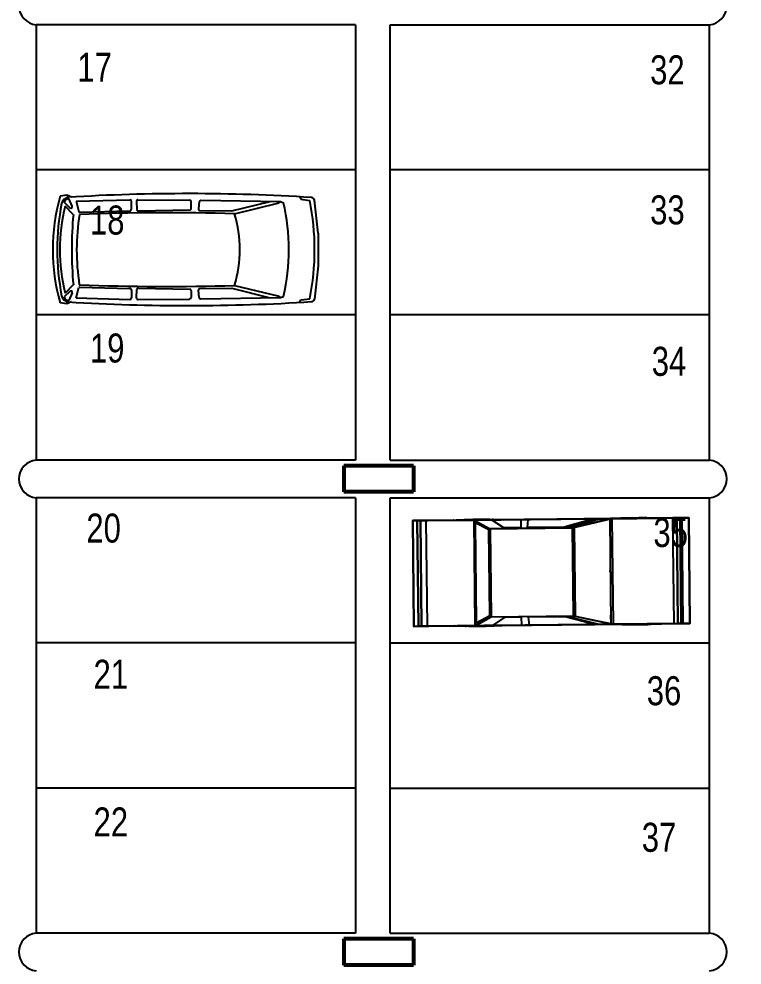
# Model space of a CAD drawing. Header units: millimetres. Extents: x 103 to 250, y -95 to 16.
# Drawn here: x 210.15 to 222.61, y -56.31 to -40.01 of the extents above; entities that cross this region are included whole.
import ezdxf

# ---------------------------------------------------------------- set-up
doc = ezdxf.new("R2010")
doc.units = ezdxf.units.MM
for name, color, linetype, lineweight in [('0.25', 6, 'Continuous', 25), ('0.40', 3, 'Continuous', 40), ('0.53', 1, 'Continuous', 53)]:
    doc.layers.add(name, color=color, linetype=linetype, lineweight=lineweight)
doc.styles.add('ATTR', font='BRADHITC.TTF', dxfattribs={"width": 0.8, "height": 0.5})

# ---------------------------------------------------------------- blocks, each defined once
blk = doc.blocks.new('C11')
for p, q in [((3.6588, 0.7955), (3.7277, 0.8251)), ((3.7277, 0.8251), (3.8261, 0.8103)), ((0.2337, 0.8009), (0.2158, 0.7656)), ((3.6469, 0.6612), (3.6988, 0.7748)), ((0.2158, 0.7656), (0.0815, 0.7478)), ((2.662, 0.7577), (1.8864, 0.7521)), ((3.5874, 0.7356), (2.7816, 0.7585)), ((-0.0444, 0.2561), (0.0129, 0.7517)), ((1.7182, 0.7502), (0.5205, 0.7299)), ((0.5205, 0.7299), (0.4753, 0.7119)), ((0.562, 0.7065), (0.5205, 0.7299)), ((1.2542, 0.5907), (0.6749, 0.7335)), ((1.7404, 0.7302), (1.7521, 0.62)), ((1.8599, 0.6288), (1.8643, 0.7308)), ((2.6843, 0.7334), (2.6756, 0.61)), ((2.7585, 0.6143), (2.7594, 0.7364)), ((3.5874, 0.7356), (3.5488, 0.5769)), ((3.681, 0.6371), (3.7678, 0.7203)), ((1.2112, 0.5481), (0.562, 0.7065)), ((3.63, 0.5385), (3.753, 0.6616)), ((2.6537, 0.5898), (1.8824, 0.6056)), ((1.7303, 0.5954), (1.2542, 0.5907)), ((3.5374, 0.5736), (2.781, 0.5918)), ((-0.0444, -0.235), (0.0129, -0.7306)), ((3.63, -0.5174), (3.753, -0.6404)), ((1.2112, -0.527), (0.562, -0.6853)), ((3.5374, -0.5525), (2.781, -0.5706)), ((3.5874, -0.7145), (3.5488, -0.5558)), ((1.2542, -0.5695), (0.6749, -0.7123)), ((1.7303, -0.5742), (1.2542, -0.5695)), ((2.6537, -0.5687), (1.8824, -0.5844)), ((2.6843, -0.7122), (2.6756, -0.5889)), ((2.7585, -0.5931), (2.7594, -0.7153)), ((1.7404, -0.7091), (1.7521, -0.5988)), ((1.8599, -0.6077), (1.8643, -0.7097)), ((3.681, -0.6159), (3.7678, -0.6992)), ((3.6469, -0.64), (3.6988, -0.7536)), ((0.5205, -0.7087), (0.4753, -0.6908)), ((0.562, -0.6853), (0.5205, -0.7087)), ((1.7182, -0.729), (0.5205, -0.7087)), ((3.5874, -0.7145), (2.7816, -0.7373)), ((0.2158, -0.7444), (0.0815, -0.7266)), ((2.662, -0.7365), (1.8864, -0.731)), ((0.2337, -0.7798), (0.2158, -0.7444)), ((3.6588, -0.7744), (3.7277, -0.8039)), ((3.7277, -0.8039), (3.8261, -0.7891))]:
    blk.add_line(p, q)
for centre, radius, start, end in [((1.9114, -28.2595), 29.1099, 86.47664, 93.65482), ((1.0581, 0.0106), 2.8812, 343.885, 16.115), ((3.6956, 0.6844), 0.1111, 9.4105, 87.5809), ((0.0572, 0.7466), 0.0445, 91.8164, 173.4043), ((3.6859, 0.6874), 0.0883, 21.8825, 81.5811), ((2.6622, 0.7354), 0.0223, 354.6952, 90.3434), ((2.7817, 0.7362), 0.0223, 90.3434, 179.4021), ((3.825, 0.0106), 3.8155, 168.8597, 191.1403), ((1.7183, 0.7279), 0.0223, 6.0612, 90.3434), ((1.8865, 0.7299), 0.0223, 90.3434, 177.5285), ((3.602, 0.0106), 3.2044, 167.3576, 192.6424), ((0.2672, 0.0106), 3.6051, 348.9344, 11.0656), ((3.6663, 0.6524), 0.0212, 155.4386, 313.7888), ((1.1022, 0.0106), 2.7295, 346.2018, 13.7982), ((1.8821, 0.6279), 0.0223, 177.5285, 270.8029), ((1.73, 0.6176), 0.0223, 270.6505, 6.0612), ((2.7807, 0.614), 0.0223, 179.4021, 270.8029), ((2.6534, 0.6121), 0.0223, 270.8029, 354.6952), ((3.5371, 0.5959), 0.0223, 270.8029, 301.6421), ((2.2273, -32.9306), 33.4942, 87.75362, 91.73837), ((2.9667, 0.0106), 1.836, 162.9752, 197.0248), ((0.1195, 0.0135), 3.4605, 351.1863, 8.7139), ((-2.0232, 0.0106), 5.6777, 354.6644, 5.3356), ((-16.7965, 0.0106), 16.7539, 359.16018, 0.83982), ((2.2273, 32.9518), 33.4942, 268.26163, 272.24481), ((3.5371, -0.5747), 0.0223, 58.3579, 89.1971), ((1.73, -0.5965), 0.0223, 353.9388, 89.3495), ((2.6534, -0.5909), 0.0223, 5.3048, 89.1971), ((2.7807, -0.5929), 0.0223, 89.1971, 180.5979), ((1.8821, -0.6067), 0.0223, 89.1971, 182.4715), ((3.6663, -0.6312), 0.0212, 46.2112, 204.5614), ((3.6956, -0.6632), 0.1111, 272.4191, 350.5895), ((1.7183, -0.7067), 0.0223, 269.6566, 353.9388), ((1.8865, -0.7087), 0.0223, 182.4715, 269.6566), ((3.6859, -0.6663), 0.0883, 278.4189, 338.1175), ((2.6622, -0.7143), 0.0223, 269.6566, 5.3048), ((2.7817, -0.715), 0.0223, 180.5979, 269.6566), ((0.0572, -0.7255), 0.0445, 186.5957, 268.1836), ((1.9114, 28.2807), 29.1099, 266.34518, 273.52336)]:
    blk.add_arc(centre, radius, start, end)
blk = doc.blocks.new('61866161')
at = {"xscale": 10, "zscale": 10}
blk.add_blockref('C11', (0.475, -0.032), dxfattribs=at)
blk = doc.blocks.new('A$C6EE27C16')
at = {"layer": '0.25', "ltscale": 0.01, "extrusion": (0.363566, -0.363566, 0.857694), "const_width": 0.0127, "elevation": 1.446}
for points in [[(3.679, -0.336), (3.274, -0.3)], [(2.866, -0.336), (2.462, -0.3)]]:
    blk.add_lwpolyline(points, dxfattribs=at)
at = {"layer": '0.25', "ltscale": 0.01, "extrusion": (0.707107, 0.707107, -1.83772e-16)}
for centre, radius in [((1.242, 0.388, 4.199), 0.388), ((1.242, 0.388, 4.202), 0.251), ((1.242, 0.388, 4.205), 0.194), ((1.242, 0.388, 4.205), 0.138), ((-1.462, 0.388, 4.199), 0.388), ((-1.462, 0.388, 4.202), 0.251), ((-1.462, 0.388, 4.205), 0.194), ((-1.462, 0.388, 4.205), 0.138)]:
    blk.add_circle(centre, radius, dxfattribs=at)
at = {"layer": '0.25', "ltscale": 0.01, "extrusion": (-0.707107, -0.707107, -1.83772e-16)}
for centre, radius in [((-1.242, 0.388, -2.377), 0.388), ((-1.242, 0.388, -2.374), 0.251), ((-1.242, 0.388, -2.371), 0.194), ((-1.242, 0.388, -2.371), 0.138), ((1.462, 0.388, -2.377), 0.388), ((1.462, 0.388, -2.374), 0.251), ((1.462, 0.388, -2.371), 0.194), ((1.462, 0.388, -2.371), 0.138)]:
    blk.add_circle(centre, radius, dxfattribs=at)
at = {"layer": '0.25', "ltscale": 0.01, "extrusion": (0.696559, -0.696559, 0.172078)}
for centre in [(4.059, 0.408, 2.35), (3.879, 0.408, 2.35), (2.697, 0.408, 2.35), (2.518, 0.408, 2.35)]:
    blk.add_circle(centre, 0.0762, dxfattribs=at)
at = {"layer": '0.25', "ltscale": 0.01}
for points in [[(0, 3.362, 0.627), (0, 3.362, 0.401), (1.288, 4.65, 0.401), (1.288, 4.65, 0.627)], [(1.453, 4.485, 0.401), (1.288, 4.65, 0.401), (0, 3.362, 0.401), (0.165, 3.197, 0.401)], [(0.056, 3.307, 0.627), (0, 3.362, 0.627), (1.288, 4.65, 0.627), (1.343, 4.594, 0.627)], [(1.343, 4.594, 0.762), (1.343, 4.594, 0.627), (0.056, 3.307, 0.627), (0.056, 3.307, 0.762)], [(1.383, 4.555, 0.81), (1.343, 4.594, 0.762), (0.056, 3.307, 0.762), (0.095, 3.267, 0.81)], [(1.288, 4.65, 0.627), (1.288, 4.65, 0.401), (1.453, 4.485, 0.401), (1.343, 4.594, 0.627)], [(1.826, 4.111, 0.604), (1.383, 4.555, 0.81), (1.343, 4.594, 0.762), (1.343, 4.594, 0.627)], [(1.785, 4.152, 0.388), (1.826, 4.111, 0.604), (1.343, 4.594, 0.627), (1.453, 4.485, 0.401)], [(2.034, 3.903, 1.061), (1.383, 4.555, 0.942), (0.095, 3.267, 0.942), (0.747, 2.616, 1.061)], [(1.383, 4.555, 0.942), (1.383, 4.555, 0.81), (0.095, 3.267, 0.81), (0.095, 3.267, 0.942)], [(1.826, 4.111, 0.604), (1.938, 4, 0.762), (1.383, 4.555, 0.942), (1.383, 4.555, 0.81)], [(1.383, 4.555, 0.942), (2.034, 3.903, 1.061), (2.091, 3.847, 0.82), (1.938, 4, 0.762)], [(1.453, 4.485, 0.401), (1.471, 4.467, 0.365), (1.789, 4.149, 0.325), (1.785, 4.152, 0.388)], [(1.05, 2.528, 1.453), (0.747, 2.616, 1.061), (2.034, 3.903, 1.061), (2.122, 3.6, 1.453)], [(2.091, 3.601, 1.427), (2.015, 3.856, 1.094), (0.794, 2.635, 1.094), (1.049, 2.559, 1.427)], [(2.034, 3.903, 1.061), (2.122, 3.6, 1.453), (3.127, 2.595, 1.453), (3.719, 2.219, 1.042)], [(2.034, 3.903, 1.061), (2.091, 3.847, 0.82), (2.243, 3.695, 0.762), (2.245, 3.693, 1.059)], [(1.05, 2.528, 1.453), (2.055, 1.523, 1.453), (3.127, 2.595, 1.453), (2.122, 3.6, 1.453)], [(2.243, 3.695, 0.762), (2.245, 3.693, 1.059), (3.719, 2.219, 1.042), (3.85, 2.088, 0.762)], [(2.504, 3.236, 1.432), (2.297, 3.442, 1.439), (2.246, 3.692, 1.077), (2.604, 3.332, 1.076)], [(3.738, 2.2, 0.604), (3.704, 2.233, 0.426), (2.396, 3.542, 0.388), (2.355, 3.583, 0.604)], [(3.704, 2.233, 0.426), (3.698, 2.24, 0.277), (2.401, 3.536, 0.277), (2.396, 3.542, 0.388)], [(0, 3.362, 0.627), (0, 3.362, 0.401), (0.165, 3.197, 0.401), (0.056, 3.307, 0.627)], [(0.539, 2.824, 0.604), (0.095, 3.267, 0.81), (0.056, 3.307, 0.762), (0.056, 3.307, 0.627)], [(0.498, 2.865, 0.388), (0.539, 2.824, 0.604), (0.056, 3.307, 0.627), (0.165, 3.197, 0.401)], [(0.539, 2.824, 0.604), (0.65, 2.712, 0.762), (0.095, 3.267, 0.942), (0.095, 3.267, 0.81)], [(0.095, 3.267, 0.942), (0.747, 2.616, 1.061), (0.803, 2.559, 0.82), (0.65, 2.712, 0.762)], [(0.165, 3.197, 0.401), (0.183, 3.179, 0.365), (0.501, 2.861, 0.325), (0.498, 2.865, 0.388)], [(3.492, 2.442, 1.069), (3.034, 2.707, 1.425), (2.586, 3.156, 1.429), (2.694, 3.243, 1.073)], [(2.055, 1.523, 1.453), (2.431, 0.931, 1.042), (0.747, 2.616, 1.061), (1.05, 2.528, 1.453)], [(0.747, 2.616, 1.061), (0.803, 2.559, 0.82), (0.955, 2.407, 0.762), (0.957, 2.405, 1.059)], [(3.159, 2.58, 1.437), (3.089, 2.653, 1.423), (3.556, 2.379, 1.067), (3.686, 2.245, 1.071)], [(2.055, 1.523, 1.453), (2.431, 0.931, 1.042), (3.719, 2.219, 1.042), (3.127, 2.595, 1.453)], [(2.069, 1.491, 1.437), (3.159, 2.58, 1.437), (3.686, 2.245, 1.071), (2.402, 0.961, 1.071)], [(1.067, 2.295, 0.604), (0.955, 2.407, 0.762), (2.562, 0.8, 0.762), (2.45, 0.912, 0.604)], [(0.955, 2.407, 0.762), (0.957, 2.405, 1.059), (2.431, 0.931, 1.042), (2.562, 0.8, 0.762)], [(1.413, 2.146, 1.432), (1.208, 2.353, 1.439), (0.958, 2.404, 1.077), (1.318, 2.046, 1.076)], [(2.45, 0.912, 0.604), (2.417, 0.946, 0.426), (1.108, 2.254, 0.388), (1.067, 2.295, 0.604)], [(2.417, 0.946, 0.426), (2.41, 0.952, 0.277), (1.114, 2.249, 0.277), (1.108, 2.254, 0.388)], [(2.431, 0.931, 1.042), (3.719, 2.219, 1.042), (4.542, 1.396, 0.906), (3.254, 0.108, 0.906)], [(3.719, 2.219, 1.042), (3.85, 2.088, 0.762), (4.002, 1.935, 0.82), (4.017, 1.921, 0.993)], [(2.208, 1.158, 1.069), (1.943, 1.616, 1.425), (1.494, 2.064, 1.429), (1.407, 1.956, 1.073)], [(4.155, 1.783, 0.762), (4.002, 1.935, 0.82), (4.017, 1.921, 0.993), (4.542, 1.396, 0.906)], [(4.155, 1.783, 0.762), (4.267, 1.671, 0.604), (4.566, 1.372, 0.713), (4.542, 1.396, 0.906)], [(4.267, 1.671, 0.604), (4.307, 1.63, 0.388), (4.506, 1.431, 0.434), (4.566, 1.372, 0.713)], [(4.506, 1.431, 0.434), (4.458, 1.48, 0.348), (4.305, 1.633, 0.329), (4.307, 1.63, 0.388)], [(2.069, 1.491, 1.437), (1.997, 1.561, 1.423), (2.271, 1.094, 1.067), (2.402, 0.961, 1.071)], [(4.458, 1.48, 0.348), (4.506, 1.431, 0.434), (3.219, 0.144, 0.434), (3.17, 0.192, 0.348)], [(4.65, 1.288, 0.488), (3.362, 0, 0.488), (3.219, 0.144, 0.434), (4.506, 1.431, 0.434)], [(4.542, 1.396, 0.906), (3.254, 0.108, 0.906), (3.278, 0.084, 0.713), (4.566, 1.372, 0.713)], [(4.566, 1.372, 0.713), (3.278, 0.084, 0.713), (3.362, 0, 0.673), (4.65, 1.288, 0.673)], [(4.566, 1.372, 0.713), (4.65, 1.288, 0.673), (4.65, 1.288, 0.488), (4.506, 1.431, 0.434)], [(3.362, 0, 0.673), (4.65, 1.288, 0.673), (4.65, 1.288, 0.488), (3.362, 0, 0.488)], [(2.431, 0.931, 1.042), (2.562, 0.8, 0.762), (2.715, 0.648, 0.82), (2.729, 0.633, 0.993)], [(2.867, 0.495, 0.762), (2.715, 0.648, 0.82), (2.729, 0.633, 0.993), (3.254, 0.108, 0.906)], [(2.867, 0.495, 0.762), (2.979, 0.383, 0.604), (3.278, 0.084, 0.713), (3.254, 0.108, 0.906)], [(2.979, 0.383, 0.604), (3.02, 0.343, 0.388), (3.219, 0.144, 0.434), (3.278, 0.084, 0.713)], [(3.219, 0.144, 0.434), (3.17, 0.192, 0.348), (3.017, 0.345, 0.329), (3.02, 0.343, 0.388)], [(3.278, 0.084, 0.713), (3.362, 0, 0.673), (3.362, 0, 0.488), (3.219, 0.144, 0.434)]]:
    blk.add_3dface(points, dxfattribs=at)
at = {"layer": '0.25', "ltscale": 0.01, "invisible_edges": 2}
blk.add_3dface([(2.355, 3.583, 0.604), (2.243, 3.695, 0.762), (3.85, 2.088, 0.762), (3.738, 2.2, 0.604)], dxfattribs=at)

msp = doc.modelspace()

# ---------------------------------------------------------------- linework, layer by layer
for p, q in [((210.452, -40.105), (210.452, -45.105)), ((222.052, -47.605), (222.052, -40.105)), ((215.952, -42.605), (210.452, -42.605)), ((222.052, -42.605), (216.552, -42.605)), ((215.952, -45.105), (210.452, -45.105)), ((210.452, -45.105), (210.452, -47.605)), ((222.052, -45.105), (216.552, -45.105)), ((210.452, -48.255), (210.452, -53.255)), ((222.052, -50.755), (222.052, -48.255)), ((215.952, -50.755), (210.452, -50.755)), ((216.552, -50.755), (222.052, -50.755)), ((222.052, -55.755), (222.052, -50.755)), ((215.952, -53.255), (210.452, -53.255)), ((210.452, -53.255), (210.452, -55.755)), ((216.552, -53.255), (222.052, -53.255))]:
    msp.add_line(p, q)
at = {"layer": '0.25'}
for p, q in [((215.952, -40.105), (210.452, -40.105)), ((215.952, -40.105), (215.952, -47.605)), ((216.552, -47.605), (216.552, -40.105)), ((216.552, -40.105), (222.052, -40.105)), ((215.952, -47.605), (210.452, -47.605)), ((216.552, -47.605), (222.052, -47.605)), ((215.952, -48.255), (210.452, -48.255)), ((215.952, -48.255), (215.952, -55.755)), ((216.552, -48.255), (222.052, -48.255)), ((216.552, -55.755), (216.552, -48.255)), ((215.952, -55.755), (210.452, -55.755)), ((216.552, -55.755), (222.052, -55.755))]:
    msp.add_line(p, q, dxfattribs=at)
for centre, start, end in [((210.481, -39.78), 95.1095, 264.8905), ((222.023, -39.78), 275.1095, 84.8905), ((210.481, -47.93), 95.1095, 264.8905), ((222.023, -47.93), 275.1095, 84.8905), ((210.481, -56.08), 95.1095, 264.8905), ((222.023, -56.08), 275.1095, 84.8905)]:
    msp.add_arc(centre, 0.326, start, end, dxfattribs=at)
at = {"layer": '0.53'}
for p, q in [((216.952, -47.705), (215.752, -47.705)), ((215.752, -47.705), (215.752, -48.155)), ((216.952, -47.705), (216.952, -48.155)), ((216.952, -48.155), (215.752, -48.155)), ((215.752, -55.855), (215.752, -56.305)), ((216.952, -55.855), (215.752, -55.855)), ((216.952, -55.855), (216.952, -56.305)), ((216.952, -56.305), (215.752, -56.305))]:
    msp.add_line(p, q, dxfattribs=at)

# ---------------------------------------------------------------- block references
at = {"rotation": 45.58588229180979}
msp.add_blockref('A$C6EE27C16', (219.359, -52.823), dxfattribs=at)
at = {"layer": '0.25', "ltscale": 0.01, "xscale": 0.1148388361955313, "yscale": 1.148388361955426, "zscale": 0.1148388361955418, "rotation": 180}
msp.add_blockref('61866161', (215.315, -44.004), dxfattribs=at)

# ---------------------------------------------------------------- texts
at = {"layer": '0.40', "style": 'ATTR', "width": 0.8}
for s, p in [('17', (211.161, -41.089)), ('32', (221.029, -41.132)), ('33', (221.029, -43.545)), ('18', (211.378, -43.72)), ('19', (211.378, -45.925)), ('34', (221.057, -46.154)), ('20', (211.316, -49.027)), ('35', (221.086, -49.103)), ('21', (211.44, -51.545)), ('36', (220.971, -51.829)), ('22', (211.44, -54.09)), ('37', (220.885, -54.354))]:
    msp.add_text(s, height=0.5, dxfattribs=at).set_placement(p)

doc.saveas('drawing.dxf')
